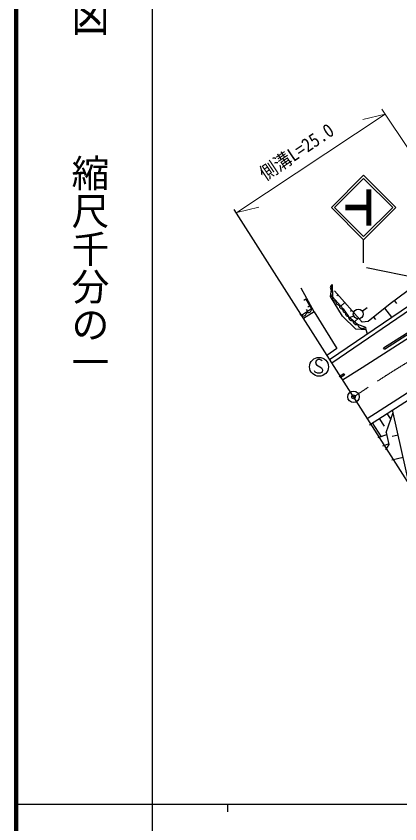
# Model space of a CAD drawing. Units: millimetres, scale not verified. Extents: x 40000 to 680000, y 20000 to 380000.
# Drawn here: x 40000 to 90831, y 202409 to 309269 of the extents above; entities that cross this region are included whole.
import ezdxf
from ezdxf.enums import TextEntityAlignment as Align

# ---------------------------------------------------------------- set-up
doc = ezdxf.new("R2010")
doc.units = ezdxf.units.MM
doc.header["$LTSCALE"] = 1000
doc.header["$PDMODE"] = 32
doc.header["$PDSIZE"] = 500
doc.linetypes.add('CHAIN', pattern=[18.5, 12, -1.5, 3.5, -1.5])
for name, color, linetype, lineweight in [('M-BGD', 7, 'Continuous', 25), ('M-BGD-EXST', 7, 'Continuous', 25), ('M-BMK', 2, 'CHAIN', 13), ('M-BMK-OTRS', 5, 'Continuous', 25), ('M-BMK-SRVR', 3, 'Continuous', 25), ('M-STR-HTXT', 7, 'Continuous', 13), ('M-STR-STRC', 7, 'Continuous', 25), ('M-TTL', 2, 'Continuous', 140), ('M-TTL-BAND', 7, 'Continuous', 25)]:
    doc.layers.add(name, color=color, linetype=linetype, lineweight=lineweight)
doc.layers.add('M-OTRS', color=6, linetype='Continuous')
doc.styles.add('@ＭＳ ゴシック', font='')
doc.styles.add('ＭＳ ゴシック', font='')
doc.styles.get('@ＭＳ ゴシック').set_extended_font_data('@MS Gothic')
doc.styles.get('ＭＳ ゴシック').set_extended_font_data('MS Gothic')

msp = doc.modelspace()

# ---------------------------------------------------------------- linework, layer by layer
at = {"layer": 'M-BGD'}
for p, q in [((97537, 274683), (81532, 263799)), ((81622, 272195), (81842, 273746)), ((81673, 273576), (81630, 273476)), ((81718, 273643), (81673, 273576)), ((81764, 273694), (81718, 273643)), ((81842, 273746), (81764, 273694)), ((97820, 274266), (81803, 263374)), ((81842, 273746), (81929, 272127)), ((92940, 273734), (89542, 271201)), ((79459, 270164), (77775, 273262)), ((81630, 273476), (81619, 273379)), ((81619, 273379), (81624, 273282)), ((81624, 273282), (81646, 273187)), ((81646, 273187), (81699, 273093)), ((81673, 272671), (81662, 272574)), ((81662, 272574), (81668, 272477)), ((81716, 272770), (81673, 272671)), ((81699, 273093), (81751, 273031)), ((81761, 272837), (81716, 272770)), ((81751, 273031), (81802, 272985)), ((81807, 272888), (81761, 272837)), ((81802, 272985), (81885, 272941)), ((81885, 272941), (81807, 272888)), ((85827, 268795), (82177, 272925)), ((78372, 271822), (78111, 271670)), ((78372, 271822), (79115, 270546)), ((83244, 269555), (81622, 272195)), ((81668, 272477), (81689, 272381)), ((81689, 272381), (81742, 272287)), ((81742, 272287), (81794, 272225)), ((81794, 272225), (81845, 272180)), ((81845, 272180), (81928, 272136)), ((81903, 272049), (81899, 271989)), ((81899, 271989), (81905, 271919)), ((81929, 272127), (81903, 272049)), ((81905, 271919), (81928, 271827)), ((81928, 271827), (81973, 271754)), ((81929, 272127), (83311, 270543)), ((81973, 271754), (82029, 271690)), ((82029, 271690), (82095, 271636)), ((82095, 271636), (82183, 271600)), ((82183, 271600), (82252, 271585)), ((82252, 271585), (82312, 271581)), ((82312, 271581), (82393, 271595)), ((82367, 271517), (82363, 271457)), ((82363, 271457), (82369, 271387)), ((82393, 271595), (82367, 271517)), ((82633, 272409), (82472, 272267)), ((90108, 271623), (90386, 271250)), ((79115, 270546), (77803, 269653)), ((78647, 270228), (78477, 270478)), ((78886, 270939), (78625, 270787)), ((79103, 270323), (79129, 270399)), ((79129, 270399), (79142, 270467)), ((79142, 270467), (79136, 270560)), ((82369, 271387), (82392, 271295)), ((82392, 271295), (82437, 271222)), ((82437, 271222), (82493, 271159)), ((82493, 271159), (82559, 271104)), ((82559, 271104), (82647, 271068)), ((82647, 271068), (82716, 271053)), ((82716, 271053), (82776, 271049)), ((82776, 271049), (82857, 271064)), ((82831, 270986), (82827, 270926)), ((82827, 270926), (82833, 270856)), ((82857, 271064), (82831, 270986)), ((82833, 270856), (82856, 270764)), ((82856, 270764), (82901, 270691)), ((82901, 270691), (82957, 270627)), ((82957, 270627), (83023, 270573)), ((83546, 271376), (83003, 270896)), ((83023, 270573), (83111, 270537)), ((83111, 270537), (83180, 270522)), ((83180, 270522), (83240, 270518)), ((83240, 270518), (83321, 270532)), ((83276, 270428), (83275, 270367)), ((83275, 270367), (83289, 270287)), ((83284, 270478), (83276, 270428)), ((83311, 270543), (83284, 270478)), ((83311, 270543), (84045, 269539)), ((85859, 270252), (86478, 270718)), ((89542, 271201), (86612, 268883)), ((88809, 270622), (89731, 269457)), ((77803, 269653), (77633, 269903)), ((77803, 269653), (77888, 269614)), ((77888, 269614), (77955, 269601)), ((77955, 269601), (78036, 269597)), ((78036, 269597), (78143, 269612)), ((79459, 270164), (78061, 269248)), ((78143, 269612), (78232, 269653)), ((78232, 269653), (78312, 269707)), ((78312, 269707), (78383, 269775)), ((78383, 269775), (78436, 269869)), ((78436, 269869), (78462, 269946)), ((78462, 269946), (78475, 270013)), ((78475, 270013), (78469, 270107)), ((78469, 270107), (78555, 270067)), ((78555, 270067), (78622, 270055)), ((78622, 270055), (78703, 270051)), ((78703, 270051), (78810, 270065)), ((78810, 270065), (78899, 270106)), ((78899, 270106), (78979, 270161)), ((78979, 270161), (79050, 270229)), ((79050, 270229), (79103, 270323)), ((79459, 270164), (82485, 265289)), ((85002, 267869), (83244, 269555)), ((83289, 270287), (83322, 270221)), ((83322, 270221), (83364, 270163)), ((83364, 270163), (83417, 270111)), ((83417, 270111), (83489, 270074)), ((83489, 270074), (83547, 270057)), ((83547, 270057), (83598, 270049)), ((83598, 270049), (83668, 270055)), ((83633, 269939), (83632, 269879)), ((83632, 269879), (83645, 269799)), ((83640, 269990), (83633, 269939)), ((83668, 270055), (83640, 269990)), ((83645, 269799), (83678, 269733)), ((83678, 269733), (83721, 269675)), ((83721, 269675), (83774, 269623)), ((83774, 269623), (83846, 269586)), ((83846, 269586), (83904, 269568)), ((83904, 269568), (83954, 269560)), ((83954, 269560), (84025, 269567)), ((84045, 269539), (84030, 269446)), ((84030, 269446), (84035, 269378)), ((84035, 269378), (84053, 269299)), ((84045, 269539), (85240, 268517)), ((84053, 269299), (84095, 269199)), ((84728, 269606), (84060, 269323)), ((84458, 270344), (84276, 270183)), ((85371, 269311), (84850, 268851)), ((87345, 269463), (87602, 269137)), ((84095, 269199), (84158, 269124)), ((84158, 269124), (84231, 269061)), ((84231, 269061), (84315, 269011)), ((84315, 269011), (84420, 268984)), ((84420, 268984), (84501, 268979)), ((84501, 268979), (84569, 268985)), ((84569, 268985), (84658, 269014)), ((84658, 269014), (84642, 268922)), ((84642, 268922), (84648, 268853)), ((84648, 268853), (84665, 268775)), ((84665, 268775), (84707, 268675)), ((84707, 268675), (84771, 268600)), ((84771, 268600), (84844, 268537)), ((84844, 268537), (84928, 268486)), ((84928, 268486), (85033, 268460)), ((85033, 268460), (85114, 268455)), ((85114, 268455), (85182, 268460)), ((85182, 268460), (85271, 268490)), ((85240, 268517), (86280, 268126)), ((85240, 268517), (85263, 268390)), ((85263, 268390), (85302, 268304)), ((85302, 268304), (85361, 268211)), ((86612, 268883), (85827, 268795)), ((85837, 262801), (95767, 269157)), ((86348, 267751), (85002, 267869)), ((85361, 268211), (85463, 268102)), ((85463, 268102), (85579, 268034)), ((85579, 268034), (85704, 267987)), ((85704, 267987), (85836, 267961)), ((85836, 267961), (85984, 267977)), ((85984, 267977), (86091, 268008)), ((86091, 268008), (86176, 268047)), ((86176, 268047), (86278, 268127)), ((86280, 268126), (86319, 267754)), ((86533, 267200), (86348, 267751)), ((82485, 265289), (81157, 264389)), ((83226, 261140), (85837, 262801)), ((92892, 260097), (86510, 255985)), ((86810, 255213), (93229, 259307)), ((88997, 254191), (89955, 256812)), ((89117, 256684), (89620, 255896)), ((92254, 246574), (89875, 257168)), ((87177, 255447), (88347, 253612)), ((88093, 256031), (88746, 255007)), ((89070, 253868), (87914, 253460)), ((88997, 254191), (89353, 252610)), ((90621, 253845), (89814, 253664)), ((88579, 252405), (89339, 252673)), ((89353, 252610), (88907, 251884)), ((91287, 250879), (89758, 250535))]:
    msp.add_line(p, q, dxfattribs=at)
msp.add_circle((85320, 269857), 655, dxfattribs=at)
at = {"layer": 'M-BGD-EXST'}
for p, q in [((79722, 263675), (79672, 263375)), ((79672, 263375), (79772, 263125)), ((80022, 263825), (79722, 263675)), ((79772, 263125), (80472, 262725)), ((80222, 263825), (80022, 263825)), ((80422, 263775), (80222, 263825)), ((80522, 263675), (80422, 263775)), ((79622, 262175), (79522, 262325)), ((79922, 262025), (79622, 262175)), ((80272, 262025), (79922, 262025)), ((80522, 262175), (80272, 262025)), ((80472, 262725), (80572, 262475)), ((80572, 262475), (80522, 262175))]:
    msp.add_line(p, q, dxfattribs=at)
msp.add_circle((80122, 262875), 1250, dxfattribs=at)
at = {"layer": 'M-BMK'}
msp.add_arc((179650, 119790), 168401, 112.64429, 124.32935, dxfattribs=at)
at = {"layer": 'M-BMK-OTRS'}
for p, q in [((84681, 258895), (68870, 283676)), ((84680, 258858), (101380, 232617))]:
    msp.add_line(p, q, dxfattribs=at)
at = {"layer": 'M-BMK-SRVR'}
for radius in [756, 30.2]:
    msp.add_circle((84698, 258907), radius, dxfattribs=at)
at = {"layer": 'M-OTRS'}
msp.add_point((84698, 258907), dxfattribs=at)
at = {"layer": 'M-STR-HTXT'}
for p, q in [((69226, 283307), (88878, 296316)), ((88878, 296316), (85938, 295610)), ((92189, 291349), (88454, 296952)), ((72166, 284013), (69226, 283307))]:
    msp.add_line(p, q, dxfattribs=at)
at = {"layer": 'M-STR-STRC'}
for p, q in [((86034, 288232), (81757, 283955)), ((82185, 283955), (86034, 287804)), ((90310, 283955), (86034, 288232)), ((86034, 287804), (89883, 283955)), ((86437, 286324), (86437, 281586)), ((86568, 286324), (86568, 281586)), ((86699, 286324), (86699, 281586)), ((86830, 286324), (86830, 281586)), ((86961, 286324), (86961, 281586)), ((83685, 284308), (83685, 283602)), ((83816, 284308), (83816, 283602)), ((83947, 284308), (83947, 283602)), ((84078, 284308), (84078, 283602)), ((84209, 284308), (84209, 283602)), ((84340, 284308), (84340, 283602)), ((84472, 284308), (84472, 283602)), ((84603, 284308), (84603, 283602)), ((84734, 284308), (84734, 283602)), ((84865, 284308), (84865, 283602)), ((84996, 284308), (84996, 283602)), ((85127, 284308), (85127, 283602)), ((85258, 284308), (85258, 283602)), ((85389, 284308), (85389, 283602)), ((85520, 284308), (85520, 283602)), ((85651, 284308), (85651, 283602)), ((85782, 284308), (85782, 283602)), ((85913, 284308), (85913, 283602)), ((86044, 284308), (86044, 283602)), ((86175, 284308), (86175, 283602)), ((86306, 284308), (86306, 283602)), ((81757, 283955), (86034, 279678)), ((86034, 280106), (82185, 283955)), ((89883, 283955), (86034, 280106)), ((86034, 279678), (90310, 283955)), ((86034, 276654), (86034, 279678)), ((86422, 276025), (97842, 273669)), ((88667, 265379), (94218, 268929)), ((88776, 265209), (94326, 268759)), ((88776, 265209), (88667, 265379)), ((82803, 261615), (83397, 261984)), ((82912, 261445), (83504, 261812)), ((83397, 261984), (83504, 261812))]:
    msp.add_line(p, q, dxfattribs=at)
at = {"layer": 'M-TTL'}
msp.add_line((40000, 380000), (40000, 20000), dxfattribs=at)
at = {"layer": 'M-TTL-BAND'}
for p, q in [((58000, 370000), (58000, 20000)), ((40000, 205000), (579000, 205000)), ((68000, 205000), (68000, 204000))]:
    msp.add_line(p, q, dxfattribs=at)

# ---------------------------------------------------------------- texts
at = {"layer": 'M-STR-HTXT', "style": 'ＭＳ ゴシック', "width": 0.9}
msp.add_text('側溝L=25.0', height=1833, rotation=34, dxfattribs=at).set_placement((73303, 286957), align=Align.BOTTOM_LEFT)
at = {"layer": 'M-TTL-BAND', "style": '@ＭＳ ゴシック', "width": 1.4}
msp.add_text('平  面  図', height=3666, rotation=270, dxfattribs=at).set_placement((49777, 306475), align=Align.MIDDLE_RIGHT)
at = {"layer": 'M-TTL-BAND', "style": '@ＭＳ ゴシック'}
msp.add_text('縮尺千分の一', height=3666, rotation=270, dxfattribs=at).set_placement((49777, 261030), align=Align.MIDDLE_RIGHT)

doc.saveas('drawing.dxf')
